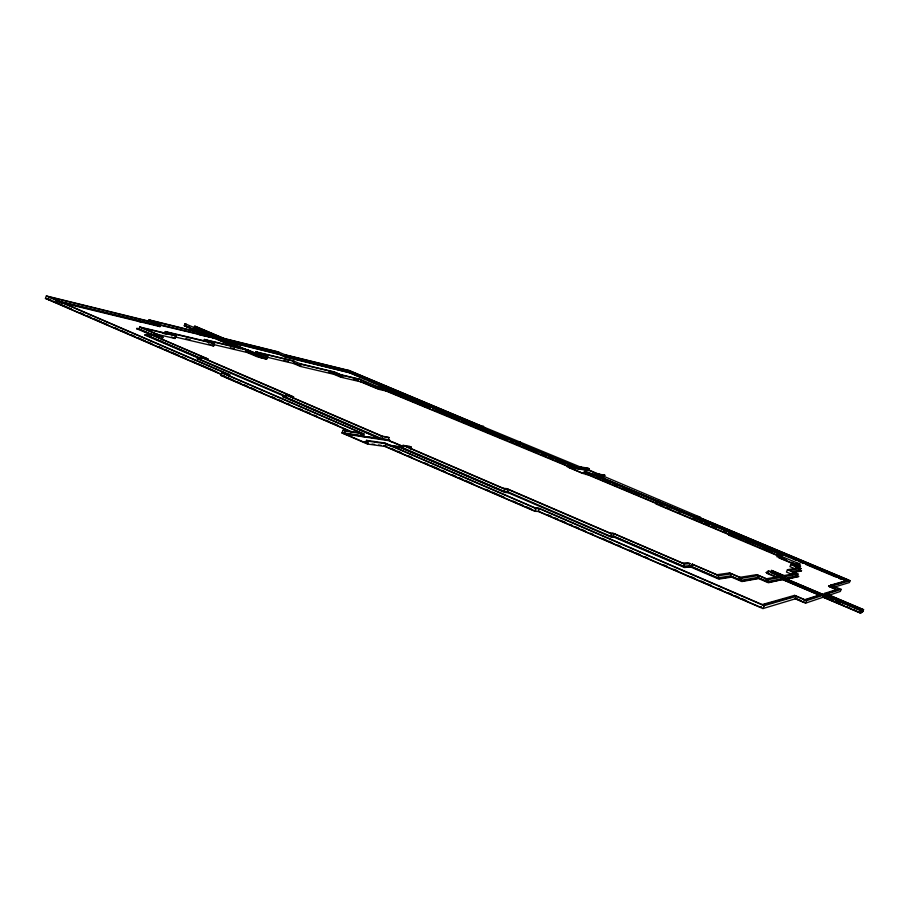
<?xml version="1.0" encoding="UTF-8"?>
<svg xmlns="http://www.w3.org/2000/svg" width="909" height="909" viewBox="0 0 909 909"><rect width="100%" height="100%" fill="white"/><g stroke="black" fill="none" stroke-linecap="round" stroke-linejoin="round"><path stroke-width="1.36" d="M221.978 374.747L45.45 298.447L46.382 295.936L156.348 323.025L155.507 325.252M220.978 374.076L48.382 299.481L48.666 298.731M151.621 335.126L136.714 328.706L139.6 328.865M173.426 335.035L139.679 327.035L138.952 328.956L155.075 335.887M199.889 358.748L144.986 335.103L147.735 335.194M161.95 339.852L162.961 337.182L148.019 333.387L147.269 335.353L200.889 358.441M158.03 326.149L158.87 323.922L149.553 319.957M58.88 302.004L159.995 326.604L154.394 323.82M162.472 333.171L166.12 334.194M164.597 333.398L165.302 331.558L212.104 342.738M176.528 328.558L177.096 327.047M153.53 333.478L175.062 338.5L176.028 335.955L166.29 331.796M203.718 334.023L184.277 325.763L185.05 323.718L185.902 323.934M185.766 326.138L197.537 330.899M193.424 327.842L194.208 327.592M193.981 328.194L194.742 326.183L195.571 326.399L223.807 338.364M198.196 334.569L198.435 333.933L215.263 338.068L156.439 323.831M199.378 334.83L216.353 338.534L157.621 324.604M203.707 341.182L204.377 339.443L247.407 349.795L258.849 354.658L257.986 356.93L265.905 359.066M286.415 397.153L197.298 358.748L201.343 359.078M199.594 358.987L200.355 356.976L206.491 358.316M212.797 337.875L213.581 335.83M215.035 338.682L215.853 336.648L151.11 320.616M175.187 336.955L213.615 345.999L214.524 343.602L205.264 339.659M278.199 354.135L278.972 352.283L224.432 338.773L223.603 340.773L278.768 354.249L285.562 357.123L349.704 372.724L480.781 427.764L483.293 427.889L580.26 469.01L482.44 428.059L483.202 426.344M224.75 341.034L240.544 344.886M352.283 432.309L220.648 375.383L221.648 372.758L227.909 374.031M223.557 376.394L223.864 375.61M239.408 344.636L239.635 344.045L278.415 353.578L285.71 356.748L349.704 372.724M229.068 376.656L229.761 374.838L49.325 296.97M212.774 344.341L247.214 352.499L248.077 350.238L206.809 340.318M293.562 360.907L255.702 351.794L255.077 353.431L266.417 358.237L265.837 358.101L193.583 327.433M258.497 348.692L259.02 347.34M258.849 354.658L258.065 354.476L257.19 356.748L247.214 352.499M258.576 357.067L258.815 356.453L254.906 354.794M259.758 357.351L266.178 358.85L267.041 356.612L267.814 356.794L266.951 359.032L256.645 354.68M265.598 358.714L265.837 358.101M278.768 354.249L223.898 340.193L185.05 323.718M284.994 357.01L285.767 355.146L349.885 370.929L349.124 372.61L359.532 376.974M266.507 357.078L293.425 363.464L294.255 361.327L257.94 352.601M283.188 396.313L381.019 439.104L282.983 396.824L285.551 396.756M291.709 396.074L286.085 394.995L285.29 397.051L381.848 438.672L388.279 439.649L389.722 440.263L389.416 441.047L403.46 446.558M299.379 365.066L293.402 362.986M300.447 366.429L301.265 364.293L334.603 372.247L333.808 374.281L300.447 366.429L293.425 363.464M292.834 398.733L293.562 396.869L203.162 357.964M328.581 372.383L332.728 372.963M332.592 373.338L339.466 375.803M340.568 377.121L341.352 375.087L361.521 379.86L360.748 381.837L340.568 377.121L333.808 374.281M348.533 372.258L349.204 370.542L479.986 425.401L479.282 427.162M826.815 594.054L863.55 609.621L862.596 611.905L860.38 613.064L823.134 597.236L805.522 603.167L795.341 598.815L762.958 608.564L538.31 511.472L534.935 511.312L385.018 446.467L367.463 444.024L341.954 432.957L343.034 430.196L361.146 433.002M362.975 436.684L364.02 433.991L345.056 431.071L343.977 433.843L389.518 440.785L392.393 442.024M345.511 434.502L345.829 433.673L389.722 440.263M354.646 435.434L354.964 434.616M360.203 379.314L377.303 386.393L376.531 388.37L377.962 388.882L378.735 386.904L385.87 388.563L429.582 406.925M376.962 388.473L380.553 388.893M387.189 389.12L380.053 387.461L379.28 389.438L385.859 390.938L570.045 467.283L567.25 466.862L568.057 464.851L571.25 465.34M363.748 436.513L381.223 438.581M363.873 442.467L364.202 441.638L366.963 442.024M534.606 507.642L384.939 443.024L366.497 440.354L365.418 443.137L368.054 443.501M385.859 390.938L386.62 388.984L433.548 408.061M367.463 444.024L368.554 441.24L386.075 443.762L385.018 446.467M381.848 438.672L382.666 436.581L389.097 437.581L387.973 440.422M393.211 442.149L403.357 446.819M415.697 399.949L407.687 397.188M401.414 447.91L504.836 491.883L508.279 492.167L508.074 492.701L504.62 492.417L401.414 447.91L393.029 446.728M410.493 449.012L411.232 447.103L409.3 446.274L403.062 445.365L402.233 447.467L503.836 491.269L507.279 491.553L611.746 536.753L614.507 536.73L684.807 567L691.079 566.364L717.746 577.829L730.529 575.92L740.835 580.328L757.617 577.442L767.355 581.601L781.899 578.749L782.66 576.92L768.435 570.886L767.116 573.431L777.036 577.647M428.355 407.993L385.95 390.575M429.605 409.345L430.389 407.368M432.252 409.914L433.025 407.948M480.077 427.594L480.838 425.867L483.679 426.446M480.781 427.764L483.293 427.889M498.416 436.899L432.15 409.459M499.848 438.331L500.632 436.343L503.438 436.877M502.188 438.763L502.972 436.786L570.841 465.283M519.743 443.115L520.243 441.876M503.836 491.269L504.688 489.122L508.801 489.485M507.279 491.553L508.12 489.428L611.462 533.901L614.757 533.901M534.935 511.312L536.06 508.529L540.082 508.733M538.31 511.472L539.412 508.699L764.139 605.678L796.375 596.315L795.341 598.815M568.886 466.908L572.079 467.396L572.659 465.931L569.477 465.442L568.659 467.465L583.544 473.725L584.362 471.691L587.453 472.146L847.892 581.396M569.727 467.908L569.943 467.351L589.702 470.328L700.146 517.221L699.396 519.05M572.261 467.805L580.408 468.646M579.487 468.703L580.203 466.919L587.816 468.101L589.18 468.669L588.475 470.43M580.487 469.226L581.192 467.442L589.18 468.669M579.942 472.316L585.305 473.475M582.476 473.271L585.453 473.112M588.862 472.737L585.782 472.294L584.964 474.316L587.657 474.691L656.662 503.7M587.657 474.691L588.464 472.68L658.786 502.211M837.075 590.089L822.52 594.793L837.075 590.089L828.713 586.066L846.609 580.953L694.942 517.698L696.578 517.414L594.929 474.748L590.895 474.555M594.997 475.327L595.725 473.532L604.826 475.225L604.121 476.986L601.667 476.646M596.77 475.964L597.486 474.168L604.826 475.225M611.462 533.901L610.575 536.06L613.336 536.049L683.534 566.273L689.158 565.716L719.053 578.567L731.802 576.613L742.119 581.044L758.845 578.101L768.594 582.26L783.285 579.328L768.389 582.749L758.64 578.59L741.903 581.555L731.586 577.135L718.826 579.113L690.533 566.932L684.579 567.546L614.279 537.264L611.53 537.287L508.074 492.701M613.336 536.049L614.211 533.901L684.42 564.091L690.033 563.569L688.829 566.523M731.575 533.219L729.95 533.219L729.098 535.299L730.461 535.287L656.275 504.109L657.105 502.052L659.116 502.234M658.082 501.177L658.605 499.905M659.968 504.325L660.57 502.847L658.571 502.666M661.309 504.802L659.502 505.04L729.734 534.572M696.18 518.357L696.942 516.528L698.703 516.619M683.534 566.273L684.42 564.091M690.749 566.398L690.42 567.205L692.397 564.182L719.03 575.624M691.59 566.148L692.397 564.182M731.109 535.367L731.734 533.856L782.149 555.024L781.513 556.558L778.661 556.842L779.831 557.331M780.104 556.319L732.449 535.844M717.746 577.829L718.633 575.681L731.381 573.863L730.529 575.92M738.812 580.158L739.596 578.272M740.835 580.328L741.687 578.272L758.413 575.511L757.617 577.442M766.219 572.511L768.003 572.011L766.219 572.511L775.468 576.42M767.685 572.704L767.401 573.386L768.128 573.056M765.412 581.43L766.503 578.772L780.547 576.192M770.627 572.238L771.65 570.398L785.694 576.351M780.604 554.376L777.74 554.638L776.865 556.763L779.513 556.501L780.376 554.399L729.95 533.219M767.355 581.601L768.15 579.658L782.66 576.92M782.149 555.024L779.308 555.297L778.422 557.422L793.955 563.728M786.205 560.103L779.661 557.353L780.07 555.819L779.195 557.956L793.375 563.921M761.356 606.587L761.003 607.451L538.162 511.142M782.683 557.41L779.661 557.353M762.958 608.564L764.139 605.678M799.011 567.852L787.444 569.716L786.478 572.045L792.614 574.647M784.683 578.204L785.433 576.397L798 574.034L797.295 575.727L784.683 578.204L771.911 572.772M797.238 565.557L798.136 563.41L790.864 564.421L789.955 566.637L794.602 568.602M798.761 576.238L785.865 579.226L798.591 576.67L796.307 575.204M780.07 555.819L799.92 564.046L799.272 565.603L794.466 566.318M798.011 564.978L800.454 566.466L795.67 567.205M791.091 564.387L800.863 568.511L800.204 570.113L791.25 571.659M799.261 569.625L801.42 571.011L792.534 572.579M792.387 596.906L762.628 604.974M804.056 601.463L803.749 602.212L794.864 598.406M805.522 603.167L806.567 600.656L824.315 594.872M813.532 597.69L820.372 595.088L809.737 598.497M823.134 597.236L824.758 593.338L839.28 588.702M829.883 587.191L830.758 585.101L848.597 580.033M831.78 587.85L832.655 585.771L850.142 580.681L849.358 582.567L834.485 587.044M830.758 585.101L841.177 589.362L840.302 591.452L828.497 595.429M860.38 613.064L861.527 610.666L860.562 612.973L822.793 596.918M860.698 612.905L860.846 612.28M862.289 612.064L863.55 609.621M860.789 612.666L862.38 611.837L859.789 610.734M826.599 594.122L841.177 589.362M803.908 600.372L808.578 598.872M804.795 599.701L822.44 594.077M770.571 603.19L774.661 602.008M828.542 586.487L834.939 584.646M837.496 583.908L841.336 582.805M762.196 604.576L794.625 595.361L806.828 600.576M783.876 575.579L796.045 573.352M792.705 572.159L801.59 570.602M789.398 570.398L800.863 568.511M739.983 577.329L756.788 574.636L768.457 579.601M795.829 566.807L800.613 566.08M792.728 565.08L799.92 564.046M716.894 574.704L729.7 572.931L742.039 578.215M682.261 563.171L687.908 562.66L690.033 563.569M732.29 536.219L733.643 536.208M731.461 533.856L733.086 533.856M609.348 532.992L612.666 532.992L682.727 563.125M535.742 510.528L533.492 510.415L383.871 445.728M694.942 517.698L697.885 517.88L595.213 474.793M698.396 517.13L700.146 517.221M533.924 507.608L537.969 507.824L764.514 605.576M656.275 504.109L657.957 504.245M502.654 488.247L506.79 488.622L609.905 532.992M393.006 446.296L402.687 447.66M590.805 474.248L596.293 475.032M372.008 444.058L374.644 444.433M378.599 444.978L381.235 445.353M386.314 444.774L402.892 447.137M589.566 473.691L599.19 475.066M389.041 445.603L401.619 447.376M585.828 473.464L582.703 472.714M591.043 474.203L594.929 474.748M596.509 474.975L599.088 475.339M405.016 446.205L411.232 447.103M580.681 468.692L589.702 470.328M341.954 432.957L344.738 433.377M380.735 435.752L389.097 437.581M282.983 396.824L285.346 397.267M287.937 395.79L293.562 396.869M499.257 435.763L502.075 436.297M480.282 427.06L482.713 427.571M220.648 375.383L224.568 376.167M223.512 373.565L229.761 374.838M479.509 425.31L581.578 467.499M197.298 358.748L199.866 359.294M429.048 406.812L432.218 407.505M202.128 357.748L208.252 359.078L150.803 334.364M144.986 335.103L150.11 336.273M384.666 390.041L377.042 388.291L360.714 381.416M380.985 388.802L371.667 385.689M377.303 386.393L375.951 388.234L360.748 381.837M149.735 334.126L162.961 337.182M136.714 328.706L139.418 329.342M339.318 376.167L343.352 377.11M354.09 379.632L358.112 380.576M185.959 338.716L190.095 339.693M258.224 356.305L258.815 356.453M259.838 357.135L245.646 351.34M264.519 358.237L265.678 358.51M230.454 347.806L234.556 348.783M283.983 360.532L288.108 361.509M340.636 374.667L360.793 379.451M142.418 328.001L176.028 335.955M300.561 363.873L333.887 371.826L341.989 375.235M167.915 332.489L214.524 343.602M45.45 298.447L50.949 299.788M48.382 299.481L49.302 299.709M58.937 302.049L63.062 303.049M137.384 321.127L141.509 322.127M223.83 340.171L239.635 344.045M56.46 300.629L158.28 325.479M285.21 356.442L349.42 372.133M56.324 300.845L160.166 326.149M285.096 354.749L349.204 370.542M48.097 296.675L158.87 323.922M214.399 336.035L148.587 319.718L157.905 323.695M223 338.171L278.313 351.885M184.277 325.763L189.561 327.092M599.349 474.782L589.555 470.68L569.795 467.726L580.022 472.135M698.68 517.153L850.142 580.681M348.624 370.395L480.838 425.867M696.942 516.528L848.438 580.078M482.656 427.537L580.703 468.692M349.329 372.088L480.918 427.412M362.134 378.064L366.043 379.712M368.645 380.803L405.084 396.097M416.776 401.017L500.632 436.343M657.105 502.052L734.052 534.253M736.665 535.356L740.574 537.003M743.187 538.094L757.549 544.127M760.163 545.23L764.083 546.866M766.696 547.968L770.616 549.615M775.831 551.808L790.194 557.842M792.807 558.933L796.727 560.58M799.341 561.682L803.261 563.319M805.863 564.421L835.905 577.033M838.507 578.124L841.12 579.226M568.057 464.851L569.477 465.442M584.362 471.691L585.782 472.294M503.37 438.433L507.279 440.081M510.653 441.581L513.267 442.683M515.88 443.785L519.8 445.433M522.414 446.524L536.787 452.568M542.014 454.761L546.354 456.5M548.547 457.511L552.467 459.159M555.081 460.249L559.001 461.897M559.387 461.965L565.534 464.647M589.475 474.703L593.657 476.384M595.997 477.441L599.917 479.088M602.531 480.191L610.359 483.486M614.279 485.122L616.893 486.224M622.108 488.417L626.187 490.042M628.642 491.155L632.687 492.78M635.164 493.905L639.197 495.519M500.62 437.695L567.057 465.613M587.009 474.009L657.264 503.541M434.888 410.198L440.74 412.743M441.365 412.913L447.239 415.47M447.853 415.64L458.227 420.003M461.511 421.481L468.601 424.367M469.305 424.753L473.203 426.389M475.793 427.48L479.691 429.116M480.27 429.264L486.179 431.843M486.747 431.991L492.667 434.57M493.235 434.718L499.155 437.297M659.604 504.734L663.502 506.37M666.104 507.472L670.013 509.108M677.819 512.392L680.466 513.415M692.135 518.403L696.067 519.982M698.635 521.141L702.577 522.709M705.145 523.879L709.077 525.447M711.645 526.606L715.553 528.254M723.359 531.526L725.961 532.629M378.735 386.904L380.053 387.461M777.74 554.638L779.308 555.297M386.086 390.222L389.927 391.836M392.483 392.915L396.335 394.529M398.892 395.608L405.3 398.301M407.857 399.369L411.697 400.994M414.265 402.062L418.106 403.687M420.662 404.755L424.503 406.368M766.048 549.968L762.162 548.332L766.003 550.036M768.628 551.047L772.502 552.683M387.893 391.063L394.313 393.767M396.881 394.847L400.744 396.472M403.312 397.551L407.164 399.176M409.743 400.255L413.595 401.869M416.163 402.96L429.014 408.357M747.914 542.434L750.493 543.514M768.594 551.127L772.468 552.752M729.098 535.299L779.513 556.501M363.361 382.121L367.134 383.7M369.645 384.757L373.406 386.348M782.433 558.421L786.33 560.069M365.316 383.019L369.122 384.621M791.432 562.296L794.046 563.398M333.251 371.679L341.352 375.087M790.864 564.421L800.647 568.545M336.682 374.724L340.057 376.144M277.62 351.715L286.46 355.317M828.713 586.066L837.45 589.657M292.846 360.737L301.97 364.464M787.444 569.716L798 574.034M294.13 362.952L299.959 365.418M256.474 351.988L267.814 356.794M255.702 351.794L267.041 356.612M771.366 570.443L785.433 576.397M194.742 326.183L224.432 338.773M824.758 593.338L863.38 609.712M246.6 349.613L258.065 354.476M768.15 570.932L782.388 576.976M224.909 340.625L253.872 352.919L249.93 351.715M786.046 578.783L862.709 611.314L771.718 572.818M198.582 330.035L201.173 331.126M205.036 332.774L247.418 350.647M781.91 577.681L827.338 596.963M829.94 598.065L833.826 599.713M836.428 600.815L840.314 602.474M210.718 335.307L221.023 339.682M859.846 610.905L862.414 611.996M212.002 336.569L240.567 348.817M248.043 351.988L251.861 353.612M780.82 578.158L820.907 595.19M213.149 337.534L236.545 347.477M781.933 579.169L819.418 595.1M823.293 596.747L843.984 605.53M846.563 606.633L850.449 608.28M853.028 609.371L856.914 611.018M216.206 338.943L236.59 347.602M783.092 579.783L820.179 595.543M185.129 325.979L198.128 331.501M204.377 339.443L213.649 343.397M756.47 574.681L768.15 579.658M208.468 343.807L213.615 345.999M794.352 595.44L806.567 600.656M156.109 324.945L159.995 326.604M796.193 598.531L801.261 600.701M165.302 331.558L175.051 335.728M729.325 572.977L741.687 578.272M171.585 337.012L175.062 338.5M140.736 327.285L161.813 336.33L139.679 327.035M691.954 564.228L718.633 575.681M136.895 328.229L153.042 335.171M148.019 333.387L205.479 358.101M200.355 356.976L290.778 395.892M288.88 395.972L381.575 435.888M405.823 446.319L503.347 488.315M286.085 394.995L382.666 436.581M403.062 445.365L504.688 489.122M145.167 334.603L200.071 358.248M197.492 358.248L286.119 396.267M46.382 295.936L226.875 373.826M224.568 373.781L364.02 433.991M221.648 372.758L363.134 433.854M384.075 442.899L536.06 508.529M53.267 301.129L57.165 302.811M59.755 303.936L71.436 308.98M80.515 312.901L84.412 314.582M87.003 315.707L90.9 317.389M93.491 318.514L101.285 321.877M103.876 322.99L107.762 324.672M114.25 327.479L118.147 329.16M120.738 330.285L128.533 333.648M131.123 334.762L135.021 336.444M137.611 337.569L145.395 340.932M147.985 342.057L151.883 343.738M158.371 346.534L162.268 348.215M164.859 349.34L168.756 351.022M171.347 352.147L179.13 355.51M181.732 356.635L185.618 358.316M192.106 361.112L196.003 362.793M198.594 363.918L216.762 371.77M547.593 514.71L551.502 516.392M554.104 517.516L558.001 519.209M560.603 520.323L565.807 522.573M569.716 524.266L572.318 525.391M574.92 526.516L578.817 528.197M581.419 529.322L585.328 531.004M590.532 533.253L593.134 534.378M602.235 538.321L606.144 540.003M608.746 541.128L612.643 542.809M617.847 545.059L620.449 546.184M629.562 550.115L633.459 551.808M636.061 552.933L639.97 554.615M645.174 556.865L647.776 557.99M663.388 564.739L667.297 566.421M673.796 569.227L677.705 570.92M690.715 576.545L694.612 578.226M701.123 581.033L705.02 582.726M707.622 583.851L711.531 585.532M718.03 588.35L721.939 590.032M728.439 592.838L732.347 594.531M734.949 595.656L738.847 597.338M741.449 598.463L746.653 600.713M361.35 434.854L363.952 435.979M360.68 434.752L363.282 435.877L344.306 433.014L345.829 433.673M225.841 376.894L234.954 380.837M237.556 381.962L241.453 383.643M244.055 384.768L247.964 386.461M250.566 387.586L255.77 389.836M259.667 391.518L262.269 392.643M271.382 396.585L275.279 398.267M277.881 399.392L283.085 401.642M286.994 403.335L289.585 404.46M298.697 408.391L302.595 410.084M305.197 411.209L310.401 413.459M314.309 415.14L316.911 416.265M326.013 420.208L329.922 421.89M332.524 423.015L337.728 425.264M391.12 448.353L395.006 450.035M397.597 451.148L401.494 452.83M407.982 455.636L411.868 457.318M424.844 462.931L428.73 464.613M431.332 465.738L439.115 469.101M441.706 470.214L445.603 471.907M452.08 474.703L455.977 476.384M458.568 477.509L462.465 479.191M465.056 480.316L472.839 483.679M485.815 489.292L489.701 490.974M492.303 492.087L503.972 497.143M513.051 501.064L516.948 502.745M519.539 503.87L523.436 505.552M526.027 506.677L531.22 508.915M224.864 376.962L348.636 430.491M343.034 430.196L345.056 431.071M366.497 440.354L368.554 441.24M364.202 441.638L365.736 442.297M345.613 434.229L363.986 442.194"/></g></svg>
